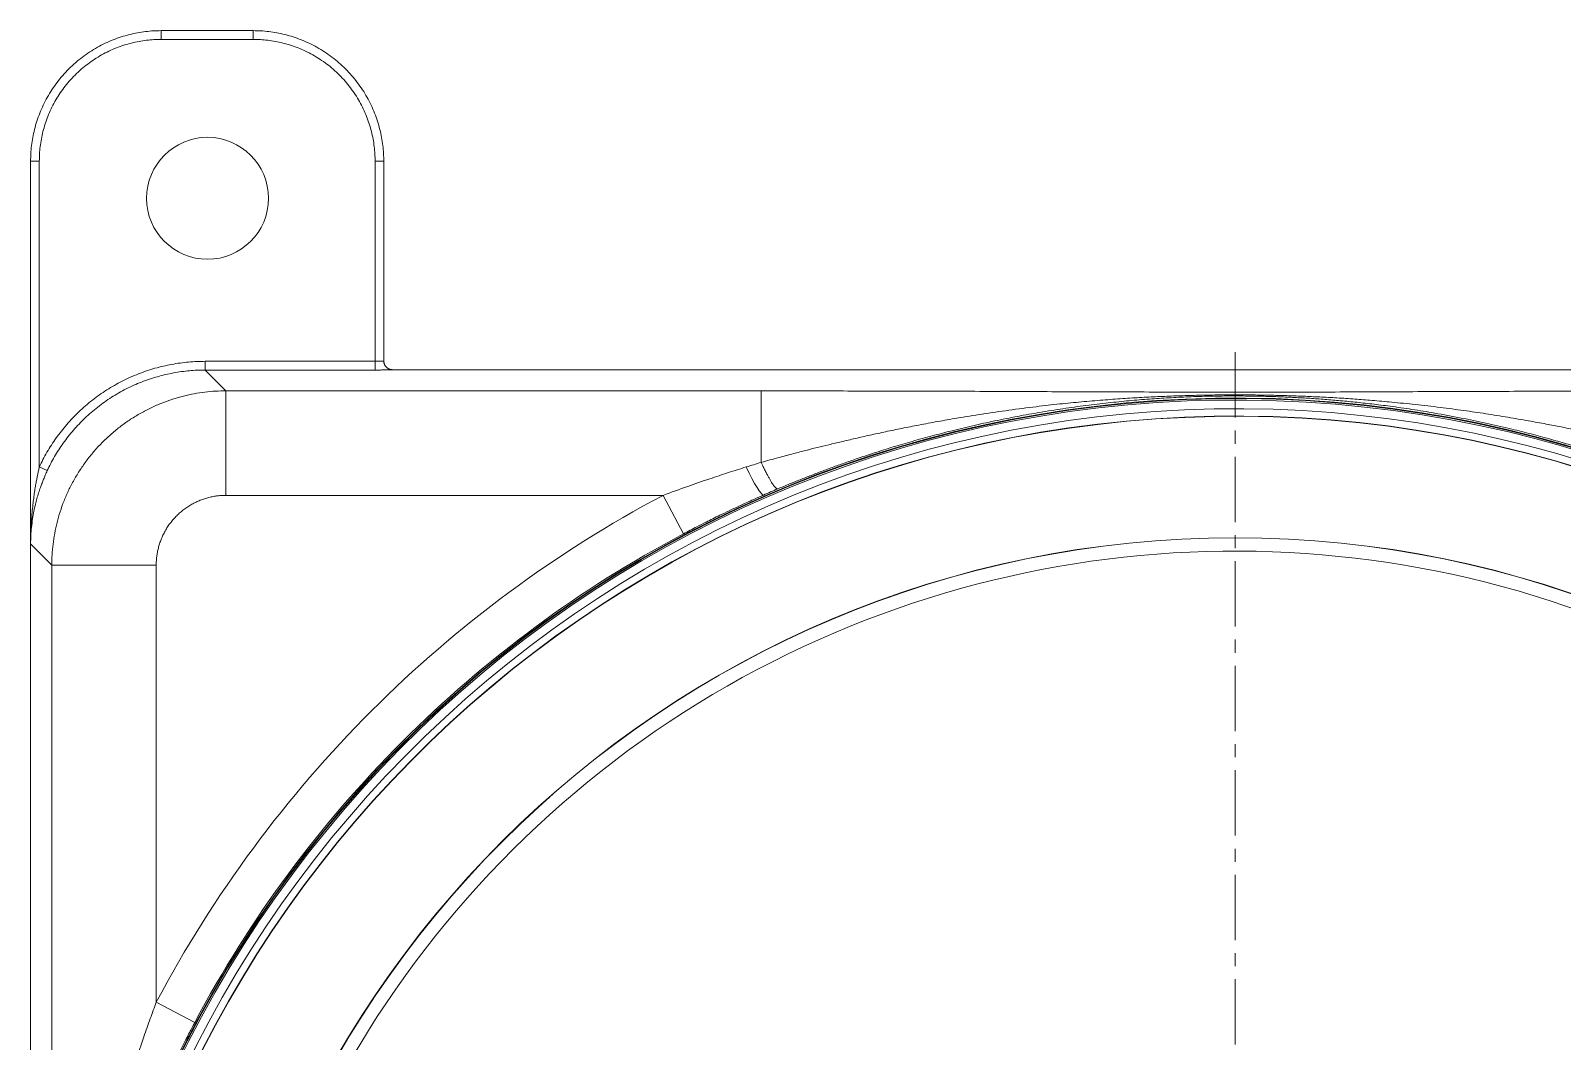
# Model space of a CAD drawing. Header units: millimetres. Extents: x -728 to 992, y -670 to 797.
# Drawn here: x -138.3 to 37.6, y 61.2 to 177.3 of the extents above; entities that cross this region are included whole.
import ezdxf

# ---------------------------------------------------------------- set-up
doc = ezdxf.new("R2010")
doc.units = ezdxf.units.MM
doc.linetypes.add('K5LT_AXLED', pattern=[12, 7.5, -1.5, 1.5, -1.5])
doc.linetypes.add('K5LT_THIN', pattern=[0])

# ---------------------------------------------------------------- blocks, each defined once
blk = doc.blocks.new('U3')
at = {"color": 7, "linetype": 'K5LT_THIN', "lineweight": 18}
for p, q in [((-123.32, 177.25), (-123.32, 177.25)), ((-123.32, 177.25), (-112.76, 177.25)), ((-123.32, 176.25), (-123.32, 177.25)), ((-123.32, 177.25), (-112.76, 177.25)), ((-123.32, 176.25), (-112.76, 176.25)), ((-112.76, 177.25), (-112.76, 177.25)), ((-112.76, 177.25), (-112.76, 176.25)), ((-138.32, -169.25), (-138.32, 162.25)), ((-138.32, 162.25), (-137.32, 162.25)), ((-138.32, 162.25), (-138.32, 162.25)), ((-138.32, 118.32), (-138.32, 162.25)), ((-137.32, 127.15), (-137.32, 162.25)), ((-98.76, 162.25), (-97.76, 162.25)), ((-98.76, 162.25), (-98.76, 139.28)), ((-97.76, 162.25), (-97.76, 139.32)), ((-97.76, 162.25), (-97.76, 139.32)), ((-97.76, 162.25), (-97.76, 162.25)), ((-98.76, 139.28), (-118.28, 139.28)), ((-118.28, 138.28), (-118.28, 139.28)), ((-98.76, 138.28), (-98.76, 139.28)), ((-97.76, 139.32), (-97.76, 139.32)), ((-115.89, 135.89), (-118.28, 138.28)), ((-98.76, 138.28), (-118.28, 138.28)), ((-96.76, 138.32), (-96.76, 138.32)), ((-96.76, 138.32), (96.76, 138.32)), ((-115.89, 135.89), (-54.42, 135.89)), ((-115.89, 123.89), (-115.89, 135.89)), ((-54.42, 135.89), (-54.42, 127.67)), ((-137.32, 127.15), (-136.41, 126.73)), ((-115.89, 123.89), (-65.69, 123.89)), ((-63.35, 119.47), (-65.69, 123.89)), ((-135.89, 115.89), (-138.32, 118.32)), ((-135.89, 115.89), (-123.89, 115.89)), ((-135.89, 54.42), (-135.89, 115.89)), ((-123.89, 65.69), (-123.89, 115.89)), ((-119.47, 63.35), (-123.89, 65.69))]:
    blk.add_line(p, q, dxfattribs=at)
at = {"color": 30, "linetype": 'K5LT_AXLED', "lineweight": 18, "true_color": 0xff8000}
blk.add_line((0, 140.32), (0, -140.32), dxfattribs=at)
at = {"color": 7, "linetype": 'K5LT_THIN', "lineweight": 18}
for centre, radius in [((-118, 158), 7), ((0, 0), 119.03), ((0, 0), 119)]:
    blk.add_circle(centre, radius, dxfattribs=at)
for radius, start, end in [(135.07, 1.9055, 180), (135, 2.0607, 357.4538), (134.84, 2.0221, 357.4924), (133.84, 2.2974, 357.2172), (133, 2.3311, 357.1834), (132.97, 2.2872, 357.2274), (140.23, 117.9356, 152.0644), (135.23, 117.9356, 152.0644), (117.49, 359.7573, 179.7573)]:
    blk.add_arc((0, 0), radius, start, end, dxfattribs=at)
for centre, major_axis, ratio, start_param, end_param in [((-96.76, 139.32), (0.707, -0.707), 0.999695, 3.927143, 5.497635), ((-56.15, 128.51), (2.01, -4.58), 0.112862, 4.963871, 6.26562)]:
    blk.add_ellipse(centre, major_axis=major_axis, ratio=ratio, start_param=start_param, end_param=end_param, dxfattribs=at)
for points, weights in [([(-138.32, 162.25), (-138.32, 171.04), (-132.1, 177.25), (-123.32, 177.25)], [1, 0.804809640383, 0.804809640383, 1]), ([(-123.32, 177.25), (-132.1, 177.25), (-138.32, 171.04), (-138.32, 162.25)], [1, 0.804809640383, 0.804809640383, 1]), ([(-123.32, 176.25), (-131.52, 176.25), (-137.32, 170.45), (-137.32, 162.25)], [1, 0.804809640383, 0.804809640383, 1]), ([(-97.76, 162.25), (-97.76, 171.04), (-103.98, 177.25), (-112.76, 177.25)], [1, 0.804809640383, 0.804809640383, 1]), ([(-112.76, 177.25), (-103.98, 177.25), (-97.76, 171.04), (-97.76, 162.25)], [1, 0.804809640383, 0.804809640383, 1]), ([(-98.76, 162.25), (-98.76, 170.45), (-104.56, 176.25), (-112.76, 176.25)], [1, 0.804809640383, 0.804809640383, 1]), ([(-137.32, 127.15), (-133.77, 134.77), (-126.68, 139.28), (-118.28, 139.28)], [1, 0.895599568132, 0.895599568132, 1]), ([(-97.76, 139.32), (-97.77, 139.3), (-98.19, 139.28), (-98.76, 139.28)], [1, 0.808833632769, 0.808833632769, 1]), ([(-97.76, 139.32), (-97.76, 138.73), (-97.35, 138.32), (-96.76, 138.32)], [1, 0.804809640383, 0.804809640383, 1]), ([(-136.41, 126.73), (-133.03, 133.98), (-126.28, 138.28), (-118.28, 138.28)], [1, 0.895599568132, 0.895599568132, 1]), ([(-96.76, 138.32), (-96.78, 138.3), (-97.61, 138.28), (-98.76, 138.28)], [1, 0.808833632769, 0.808833632769, 1]), ([(-115.89, 135.89), (-127.6, 135.88), (-135.88, 127.6), (-135.89, 115.89)], [1, 0.804809640383, 0.804809640383, 1]), ([(-115.89, 123.89), (-120.57, 123.89), (-123.89, 120.57), (-123.89, 115.89)], [1, 0.804809640383, 0.804809640383, 1])]:
    blk.add_rational_spline(points, weights, degree=3, dxfattribs=at)
for points, knots in [([(-54.42, 135.89), (-51.65, 135.88), (-48.89, 135.88), (-43.25, 135.87), (-40.39, 135.86), (-34.63, 135.85), (-31.71, 135.84), (-25.85, 135.82), (-22.9, 135.8), (-16.96, 135.78), (-13.98, 135.77), (-8, 135.75), (-5, 135.73), (1, 135.73), (4, 135.74), (9.99, 135.75), (12.99, 135.76), (18.94, 135.79), (21.92, 135.8), (27.81, 135.82), (30.74, 135.83), (36.55, 135.85), (39.44, 135.86), (45.13, 135.88), (47.96, 135.88), (51.97, 135.89), (53.2, 135.89), (54.42, 135.89)], [0, 0, 0, 0, 0.080358, 0.080358, 0.160716, 0.160716, 0.241074, 0.241074, 0.321432, 0.321432, 0.401791, 0.401791, 0.482149, 0.482149, 0.562507, 0.562507, 0.642865, 0.642865, 0.723223, 0.723223, 0.803581, 0.803581, 0.883939, 0.883939, 0.964297, 0.964297, 1, 1, 1, 1]), ([(-54.42, 127.67), (-53.77, 127.86), (-52.53, 128.2), (-50.82, 128.66), (-49.34, 129.04), (-47.99, 129.38), (-46.62, 129.71), (-45.16, 130.06), (-43.59, 130.43), (-41.89, 130.81), (-40.11, 131.2), (-38.24, 131.59), (-36.25, 131.98), (-34.14, 132.37), (-31.71, 132.8), (-29, 133.24), (-25.96, 133.68), (-22.99, 134.06), (-20.2, 134.38), (-17.65, 134.63), (-15.24, 134.83), (-12.93, 135), (-10.73, 135.14), (-8.63, 135.24), (-6.54, 135.32), (-4.45, 135.38), (-2.33, 135.42), (-0.17, 135.43), (2, 135.42), (4.13, 135.39), (6.07, 135.34), (7.91, 135.27), (9.75, 135.19), (11.73, 135.08), (13.73, 134.95), (15.82, 134.78), (18.13, 134.58), (20.74, 134.32), (23.51, 134), (26.21, 133.64), (28.79, 133.27), (31.27, 132.87), (33.59, 132.47), (35.62, 132.1), (37.43, 131.75), (39.19, 131.39), (41.03, 131), (42.95, 130.58), (44.81, 130.15), (46.51, 129.74), (47.96, 129.38), (49.25, 129.05), (50.44, 128.75), (51.61, 128.44), (52.69, 128.15), (53.63, 127.9), (54.18, 127.74), (54.42, 127.67)], [0, 0, 0, 0, 0.019111, 0.035075, 0.047894, 0.059707, 0.071831, 0.084945, 0.099862, 0.115365, 0.131976, 0.149215, 0.167373, 0.187151, 0.20744, 0.234301, 0.262144, 0.291097, 0.31601, 0.338909, 0.361163, 0.382136, 0.402206, 0.421467, 0.439931, 0.459284, 0.478657, 0.498051, 0.518452, 0.538132, 0.556356, 0.57173, 0.588874, 0.606825, 0.625584, 0.64358, 0.664239, 0.689057, 0.715295, 0.740192, 0.7634, 0.78665, 0.808476, 0.827203, 0.842907, 0.858716, 0.875994, 0.893891, 0.911906, 0.92706, 0.940336, 0.951605, 0.962614, 0.973232, 0.984192, 0.993115, 1, 1, 1, 1]), ([(-52.53, 124.63), (-52.07, 124.82), (-51.21, 125.18), (-49.94, 125.69), (-48.66, 126.2), (-47.31, 126.71), (-45.93, 127.22), (-44.55, 127.71), (-43.06, 128.23), (-41.29, 128.82), (-39.26, 129.45), (-37.05, 130.11), (-34.86, 130.71), (-32.54, 131.31), (-30.14, 131.89), (-27.58, 132.45), (-25.01, 132.96), (-22.39, 133.43), (-19.78, 133.85), (-17.16, 134.21), (-14.62, 134.51), (-12.19, 134.76), (-9.87, 134.95), (-7.6, 135.09), (-5.29, 135.21), (-2.96, 135.28), (-0.7, 135.31), (1.31, 135.3), (3.16, 135.27), (4.88, 135.22), (6.62, 135.14), (8.34, 135.05), (10.1, 134.93), (11.91, 134.78), (13.78, 134.6), (15.74, 134.38), (17.93, 134.11), (20.34, 133.76), (23.07, 133.32), (25.9, 132.79), (28.75, 132.2), (31.35, 131.61), (33.7, 131.02), (35.8, 130.46), (37.75, 129.9), (39.58, 129.35), (41.28, 128.82), (42.95, 128.27), (44.55, 127.72), (46.11, 127.16), (47.38, 126.69), (48.42, 126.29), (49.3, 125.95), (50.19, 125.59), (51.06, 125.24), (51.83, 124.92), (52.3, 124.72), (52.5, 124.64)], [0, 0, 0, 0, 0.014157, 0.026713, 0.03952, 0.053037, 0.066866, 0.080102, 0.093894, 0.110992, 0.13236, 0.153464, 0.175527, 0.195894, 0.21996, 0.243834, 0.268893, 0.292667, 0.317379, 0.341934, 0.365745, 0.388069, 0.40936, 0.429978, 0.450963, 0.473119, 0.49411, 0.513291, 0.528598, 0.54502, 0.560686, 0.576928, 0.592836, 0.609389, 0.626519, 0.644519, 0.663986, 0.687397, 0.711803, 0.74053, 0.767048, 0.7928, 0.814273, 0.834582, 0.853311, 0.870908, 0.888002, 0.903134, 0.920104, 0.934891, 0.948745, 0.957951, 0.966478, 0.975614, 0.985357, 0.993809, 1, 1, 1, 1]), ([(-137.32, 127.15), (-137.35, 127), (-137.41, 126.72), (-137.5, 126.31), (-137.58, 125.91), (-137.67, 125.45), (-137.77, 124.9), (-137.87, 124.26), (-137.97, 123.56), (-138.06, 122.79), (-138.15, 121.9), (-138.24, 120.84), (-138.3, 119.63), (-138.31, 118.77), (-138.32, 118.32)], [0, 0, 0, 0, 0.051665, 0.0978, 0.139857, 0.191628, 0.253996, 0.328702, 0.407482, 0.492156, 0.59145, 0.708343, 0.8485, 1, 1, 1, 1]), ([(-136.41, 126.73), (-136.49, 126.56), (-136.63, 126.24), (-136.83, 125.76), (-137.02, 125.28), (-137.21, 124.75), (-137.41, 124.16), (-137.6, 123.52), (-137.78, 122.82), (-137.95, 122.05), (-138.1, 121.17), (-138.22, 120.23), (-138.3, 119.26), (-138.31, 118.63), (-138.32, 118.32)], [0, 0, 0, 0, 0.061664, 0.116557, 0.171859, 0.235412, 0.307345, 0.384739, 0.462362, 0.555884, 0.658144, 0.776809, 0.889794, 1, 1, 1, 1]), ([(-65.69, 123.89), (-64.75, 124.24), (-62.97, 124.89), (-60.47, 125.75), (-58.23, 126.49), (-56.83, 126.94), (-56.15, 127.15)], [0, 0, 0, 0, 0.299289, 0.564533, 0.786755, 1, 1, 1, 1]), ([(-52.53, 124.63), (-52.55, 124.62), (-52.62, 124.63), (-52.73, 124.72), (-52.85, 124.86), (-52.99, 125.03), (-53.14, 125.25), (-53.31, 125.51), (-53.48, 125.81), (-53.66, 126.14), (-53.87, 126.53), (-54.07, 126.93), (-54.26, 127.32), (-54.37, 127.56), (-54.42, 127.67)], [0, 0, 0, 0, 0.108255, 0.202527, 0.284385, 0.366694, 0.449187, 0.530307, 0.611105, 0.692626, 0.773769, 0.867402, 0.94245, 1, 1, 1, 1]), ([(-63.35, 119.47), (-63.1, 119.61), (-62.58, 119.88), (-61.71, 120.33), (-60.58, 120.91), (-58.98, 121.7), (-57.15, 122.57), (-55.47, 123.34), (-54.52, 123.76), (-54.15, 123.93)], [0, 0, 0, 0, 0.084344, 0.170956, 0.285512, 0.455654, 0.691649, 0.879894, 1, 1, 1, 1]), ([(-127.15, 56.15), (-126.85, 57.1), (-126.26, 58.96), (-125.39, 61.52), (-124.61, 63.75), (-124.12, 65.07), (-123.89, 65.69)], [0, 0, 0, 0, 0.297161, 0.580295, 0.802517, 1, 1, 1, 1]), ([(-123.93, 54.15), (-123.57, 54.95), (-122.9, 56.44), (-121.95, 58.45), (-121.17, 60.06), (-120.56, 61.26), (-120.11, 62.13), (-119.81, 62.7), (-119.61, 63.08), (-119.51, 63.28), (-119.47, 63.35)], [0, 0, 0, 0, 0.259776, 0.482105, 0.65078, 0.785114, 0.874668, 0.936489, 0.974787, 1, 1, 1, 1])]:
    blk.add_open_spline(points, degree=3, knots=knots, dxfattribs=at)
for points in [[(-56.15, 127.15), (-55.57, 127.32), (-55, 127.5), (-54.42, 127.67)], [(-54.15, 123.93), (-53.61, 124.16), (-53.07, 124.4), (-52.53, 124.63)]]:
    blk.add_open_spline(points, degree=3, dxfattribs=at)
blk = doc.blocks.new('U0')
blk.add_blockref('U3', (0, 0))

msp = doc.modelspace()

# ---------------------------------------------------------------- block references
msp.add_blockref('U0', (0, 0))

doc.saveas('drawing.dxf')
